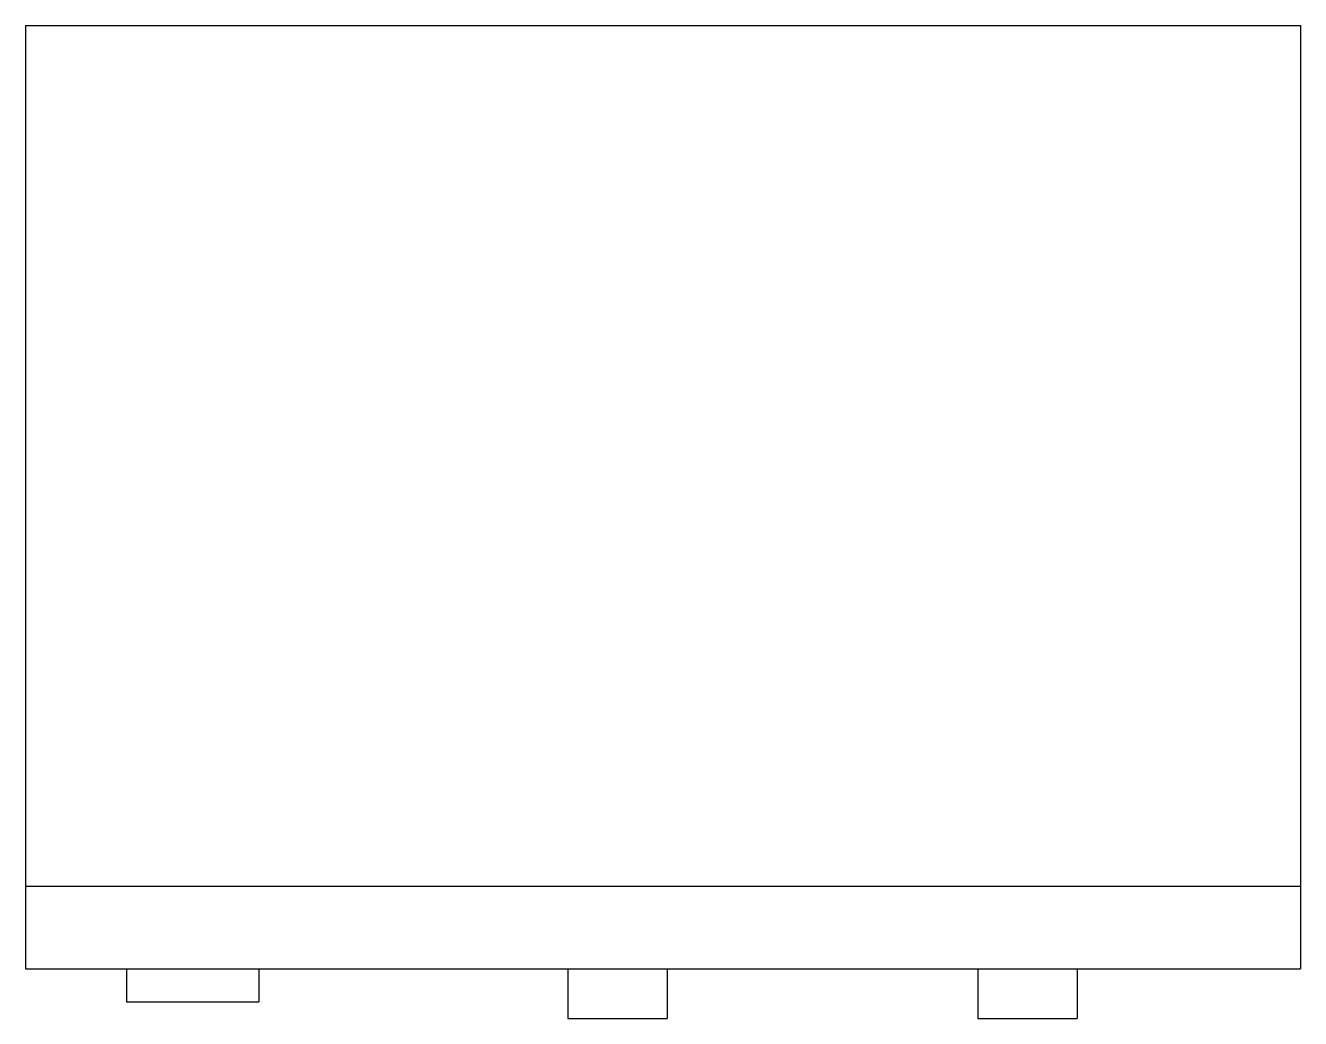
# Model space of a CAD drawing. Extents: x 15.632 to 16.242, y 10.569 to 11.044.
import ezdxf

# ---------------------------------------------------------------- set-up
doc = ezdxf.new("R2010")
doc.units = 0
doc.header["$MEASUREMENT"] = 0
doc.layers.add('ALVENARIA2', color=2, linetype='CONTINUOUS')
doc.layers.add('COTAS', color=1, linetype='CONTINUOUS')

msp = doc.modelspace()

# ---------------------------------------------------------------- linework, layer by layer
at = {"layer": 'ALVENARIA2'}
for p, q in [((15.63218, 11.04445), (15.63218, 10.5929)), ((15.63218, 11.04445), (16.24218, 11.04445)), ((16.24218, 11.04445), (16.24218, 10.5929)), ((15.63218, 10.5929), (16.24218, 10.5929))]:
    msp.add_line(p, q, dxfattribs=at)
at = {"layer": 'COTAS'}
for p, q in [((15.63218, 10.63251), (16.24218, 10.63251)), ((15.6805, 10.5929), (15.6805, 10.57705)), ((15.74388, 10.5929), (15.74388, 10.57705)), ((15.8917, 10.5929), (15.8917, 10.56913)), ((15.93923, 10.5929), (15.93923, 10.56913)), ((16.08783, 10.5929), (16.08783, 10.56913)), ((16.13537, 10.5929), (16.13537, 10.56913)), ((15.6805, 10.57705), (15.74388, 10.57705)), ((15.8917, 10.56913), (15.93923, 10.56913)), ((16.08783, 10.56913), (16.13537, 10.56913))]:
    msp.add_line(p, q, dxfattribs=at)

doc.saveas('drawing.dxf')
